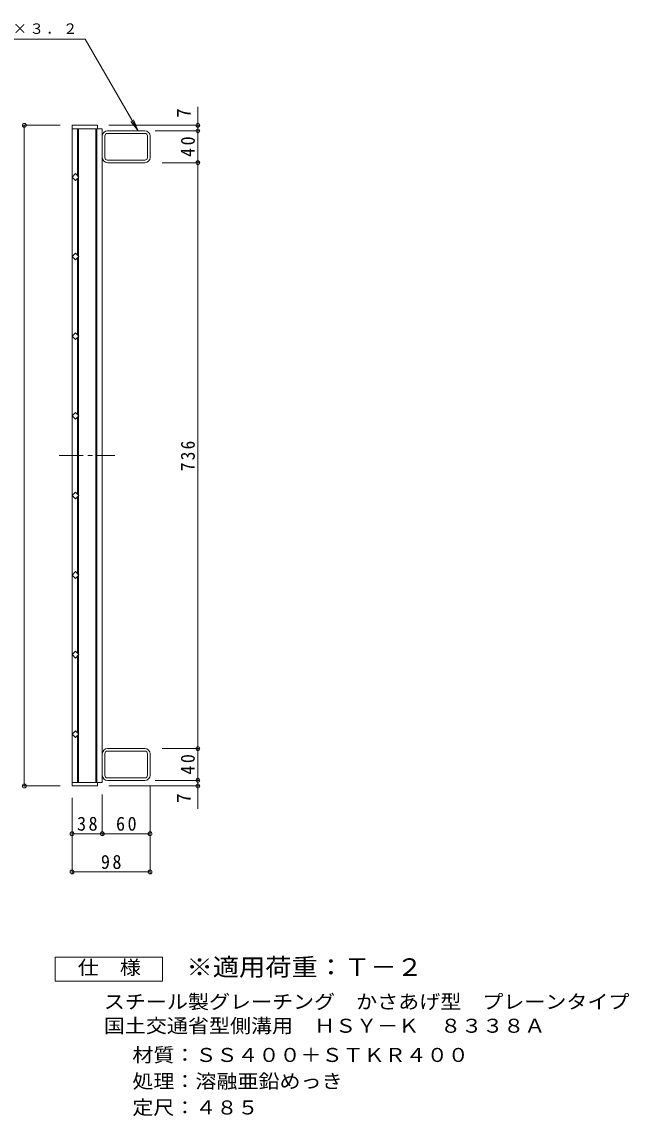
# Model space of a CAD drawing. Units: millimetres, scale not verified. Extents: x -673 to 1022, y -826 to 792.
# Drawn here: x 259 to 1022, y -648 to 727 of the extents above; entities that cross this region are included whole.
import ezdxf
from ezdxf.enums import TextEntityAlignment as Align

# ---------------------------------------------------------------- set-up
doc = ezdxf.new("R2010")
doc.units = ezdxf.units.MM
doc.header["$LTSCALE"] = 6
doc.header["$PDMODE"] = 32
doc.header["$PDSIZE"] = 4.8
doc.linetypes.add('CHAIN1', pattern=[8, 5, -1, 1, -1])
for name, color, linetype, lineweight in [('B-1', 2, 'Continuous', 9), ('B-2', 3, 'Continuous', 9), ('B-4', 7, 'Continuous', 9), ('B-5', 7, 'Continuous', 9), ('F-4_F-4ﾚｲﾔ', 2, 'Continuous', 9)]:
    doc.layers.add(name, color=color, linetype=linetype, lineweight=lineweight)
doc.layers.add('F-5_F-5ﾚｲﾔ', color=2, linetype='Continuous')
doc.styles.add('ＭＳ ゴシック', font='')
doc.styles.get('ＭＳ ゴシック').set_extended_font_data('MS Gothic')

msp = doc.modelspace()

# ---------------------------------------------------------------- linework, layer by layer
at = {"layer": 'B-1'}
for p, q in [((360.229, 556.424), (360.229, 583.624)), ((363.429, 556.424), (363.429, 583.624)), ((413.828, 586.824), (366.628, 586.824)), ((413.828, 590.024), (366.629, 590.024)), ((417.029, 556.424), (417.029, 583.624)), ((420.229, 556.424), (420.229, 583.624)), ((366.629, 553.224), (413.828, 553.224)), ((413.828, 550.024), (366.629, 550.024)), ((360.229, -192.376), (360.229, -219.576)), ((363.429, -192.376), (363.429, -219.576)), ((413.828, -185.976), (366.629, -185.976)), ((366.629, -189.176), (413.828, -189.176)), ((417.029, -192.376), (417.029, -219.576)), ((420.229, -192.376), (420.229, -219.576)), ((413.828, -222.776), (366.628, -222.776)), ((413.828, -225.976), (366.629, -225.976))]:
    msp.add_line(p, q, dxfattribs=at)
for centre, radius, start, end in [((366.629, 583.624), 6.4, 90, 180), ((366.628, 583.624), 3.2, 90, 180), ((413.828, 583.624), 6.4, 0, 90), ((413.828, 583.624), 3.2, 0, 90), ((366.629, 556.424), 6.4, 180, 270), ((366.629, 556.424), 3.2, 180, 270), ((413.828, 556.424), 6.4, 270, 0), ((413.828, 556.424), 3.2, 270, 0), ((366.629, -192.376), 6.4, 90, 180), ((366.629, -192.376), 3.2, 90, 180), ((413.828, -192.376), 6.4, 0, 90), ((413.828, -192.376), 3.2, 0, 90), ((366.629, -219.576), 6.4, 180, 270), ((366.628, -219.576), 3.2, 180, 270), ((413.828, -219.576), 3.2, 270, 0), ((413.828, -219.576), 6.4, 270, 0)]:
    msp.add_arc(centre, radius, start, end, dxfattribs=at)
at = {"layer": 'B-2'}
for p, q in [((322.229, 597.024), (322.229, -232.976)), ((322.229, 592.524), (360.229, 592.524)), ((329.229, 592.524), (329.229, 533.509)), ((330.229, 592.524), (330.229, 532.509)), ((352.229, 592.524), (352.229, -228.476)), ((353.229, 592.524), (353.229, -228.476)), ((360.229, 592.524), (360.229, -228.476)), ((329.229, 530.539), (329.229, 433.509)), ((330.229, 531.539), (330.229, 432.509)), ((329.229, 430.539), (329.229, 333.51)), ((330.229, 431.539), (330.229, 332.509)), ((329.229, 330.539), (329.229, 233.51)), ((330.229, 331.539), (330.229, 232.509)), ((329.229, 230.539), (329.229, 133.51)), ((330.229, 231.539), (330.229, 132.509)), ((329.229, 33.51), (329.229, 130.539)), ((330.229, 32.509), (330.229, 131.539)), ((329.229, -66.49), (329.229, 30.539)), ((330.229, -67.491), (330.229, 31.539)), ((330.229, -167.491), (330.229, -68.461)), ((329.229, -166.49), (329.229, -69.461)), ((329.229, -228.476), (329.229, -169.461)), ((330.229, -228.476), (330.229, -168.461)), ((322.229, -228.476), (360.229, -228.476)), ((322.229, -232.976), (354.229, -232.976)), ((354.229, -228.476), (354.229, -232.976))]:
    msp.add_line(p, q, dxfattribs=at)
at = {"layer": 'B-2', "linetype": 'CHAIN1'}
msp.add_line((306.004, 182.024), (375.822, 182.024), dxfattribs=at)
at = {"layer": 'B-2'}
msp.add_lwpolyline([(322.229, 597.024), (354.229, 597.024), (354.229, 592.524)], dxfattribs=at)
for points in [[(330.714, 532.024), (326.471, 527.781), (322.229, 532.024), (326.471, 536.267)], [(330.714, 432.024), (326.471, 427.781), (322.229, 432.024), (326.471, 436.267)], [(330.714, 332.024), (326.471, 327.781), (322.229, 332.024), (326.471, 336.267)], [(330.714, 232.024), (326.471, 227.781), (322.229, 232.024), (326.471, 236.267)], [(330.714, 132.024), (326.471, 136.267), (322.229, 132.024), (326.471, 127.782)], [(330.714, 32.024), (326.471, 36.267), (322.229, 32.024), (326.471, 27.782)], [(330.714, -67.976), (326.471, -63.733), (322.229, -67.976), (326.471, -72.218)], [(330.714, -167.976), (326.471, -163.733), (322.229, -167.976), (326.471, -172.218)]]:
    msp.add_lwpolyline(points, close=True, dxfattribs=at)
at = {"layer": 'B-4'}
for p, q in [((480.228, -261.553), (480.228, 620.271)), ((307.229, 597.024), (260.429, 597.024)), ((262.229, -232.976), (262.229, 597.024)), ((368.229, 597.024), (482.028, 597.024)), ((426.728, 590.024), (482.028, 590.024)), ((435.228, 550.024), (482.028, 550.024)), ((435.228, -185.976), (482.028, -185.976)), ((307.229, -232.976), (260.429, -232.976)), ((368.229, -232.976), (482.028, -232.976)), ((420.228, -232.476), (420.228, -342.776)), ((426.728, -225.976), (482.028, -225.976)), ((360.229, -243.476), (360.229, -294.776)), ((322.229, -247.976), (322.229, -342.776)), ((322.229, -292.976), (420.228, -292.976)), ((322.229, -340.976), (420.228, -340.976))]:
    msp.add_line(p, q, dxfattribs=at)
for p in [(262.229, 597.024), (480.228, 597.024), (480.228, 590.024), (480.228, 550.024), (480.228, -185.976), (262.229, -232.976), (480.228, -225.976), (480.228, -232.976), (322.229, -292.976), (360.229, -292.976), (420.228, -292.976), (322.229, -340.976), (420.228, -340.976)]:
    msp.add_point(p, dxfattribs=at)
at = {"layer": 'B-5'}
for p, q in [((338.833, 705.024), (-10.574, 705.024)), ((405.229, 590.024), (338.833, 705.024)), ((405.229, 590.024), (396.097, 601.925)), ((405.229, 590.024), (399.488, 603.882))]:
    msp.add_line(p, q, dxfattribs=at)
at = {"layer": 'F-4_F-4ﾚｲﾔ'}
msp.add_lwpolyline([(300.908, -478.053), (300.908, -448.052), (435.908, -448.052), (435.908, -478.053)], close=True, dxfattribs=at)

# ---------------------------------------------------------------- texts
at = {"layer": 'B-4', "color": 2, "style": 'ＭＳ ゴシック'}
for p in [(476.628, 606.34), (476.628, -254.341)]:
    msp.add_text('7', height=17.6, rotation=90, dxfattribs=at).set_placement(p, align=Align.BOTTOM_LEFT)
at = {"layer": 'B-4', "color": 2, "char_height": 17.6, "attachment_point": 7, "rotation": 90, "style": 'ＭＳ ゴシック'}
for s, insert in [('\\T1.27;\\W0.95;40', (476.628, 557.274)), ('\\T1.27;\\W0.9;736', (476.628, 162.524)), ('\\T1.27;\\W0.95;40', (476.628, -218.726))]:
    msp.add_mtext(s, dxfattribs=dict(at, insert=insert))
at = {"layer": 'B-4', "color": 2, "char_height": 17.6, "attachment_point": 7, "style": 'ＭＳ ゴシック'}
for s, insert in [('\\T1.27;\\W0.95;38', (328.479, -289.376)), ('\\T1.27;\\W0.95;60', (377.478, -289.376)), ('\\T1.27;\\W0.95;98', (358.479, -337.376))]:
    msp.add_mtext(s, dxfattribs=dict(at, insert=insert))
at = {"layer": 'B-5', "insert": (-4.963, 710.353), "char_height": 13.2, "attachment_point": 7, "style": 'ＭＳ ゴシック'}
msp.add_mtext('\\T1.17;かさ上げ材\u3000□６０×４０×３．２', dxfattribs=at)
at = {"layer": 'F-4_F-4ﾚｲﾔ', "style": 'ＭＳ ゴシック', "width": 1.1}
for s, p in [('仕\u3000様', (329.408, -475.053)), ('スチール製グレーチング\u3000かさあげ型\u3000プレーンタイプ', (362.162, -518.061)), ('国土交通省型側溝用\u3000ＨＳＹ－Ｋ\u3000８３３８Ａ', (362.162, -548.234)), ('材質：ＳＳ４００＋ＳＴＫＲ４００', (397.989, -584.907)), ('処理：溶融亜鉛めっき', (397.989, -617.908)), ('定尺：４８５', (397.989, -650.909))]:
    msp.add_text(s, height=17.6, dxfattribs=at).set_placement(p, align=Align.BOTTOM_LEFT)
at = {"layer": 'F-5_F-5ﾚｲﾔ', "color": 3, "style": 'ＭＳ ゴシック', "width": 1.1}
msp.add_text('※適用荷重：Ｔ－２', height=21.99, dxfattribs=at).set_placement((465.908, -478.053), align=Align.BOTTOM_LEFT)

doc.saveas('drawing.dxf')
